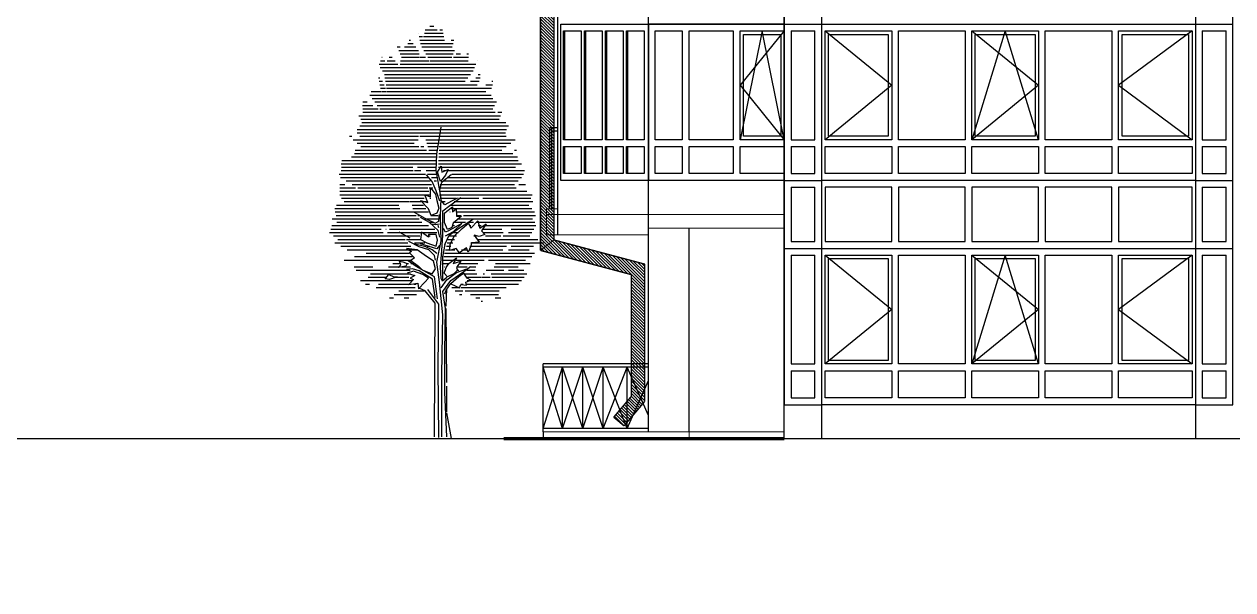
# Model space of a CAD drawing. Header units: inches. Extents: x -634 to 3638, y -6930911 to 5552.
# Drawn here: x 2229.39 to 2247.96, y 3390.96 to 3399.65 of the extents above; entities that cross this region are included whole.
import ezdxf

# ---------------------------------------------------------------- set-up
doc = ezdxf.new("R2010")
doc.units = ezdxf.units.IN
doc.header["$MEASUREMENT"] = 0
doc.linetypes.add('DASHED2', pattern=[9.525, 6.35, -3.175])
for name, color, linetype in [('derevo', 7, 'Continuous'), ('OGRAJDENIYE', 255, 'Continuous'), ('Okno', 150, 'Continuous'), ('WALL', 243, 'Continuous'), ('развертка', 7, 'Continuous')]:
    doc.layers.add(name, color=color, linetype=linetype)
doc.layers.add('ELEV', color=134, linetype='Continuous', lineweight=18)
doc.layers.add('WALL_1', color=11, linetype='Continuous', lineweight=15)
pattern_1 = [(135, (2375.761223, 3285.016235), (0.023439284, 0.023439284), [])]

# ---------------------------------------------------------------- blocks, each defined once
blk = doc.blocks.new('*X25')
at = {"color": 0, "linetype": 'ByBlock'}
for p, q in [((108.584, 21.6), (108.585, 21.6)), ((108.603, 21.5), (108.702, 21.5)), ((108.731, 21.5), (109.32, 21.5)), ((108.753, 21.6), (109.298, 21.6)), ((108.775, 21.7), (109.124, 21.7)), ((108.911, 21.8), (109.024, 21.8)), ((109.203, 21.7), (109.275, 21.7)), ((107.957, 21.2), (108.045, 21.2)), ((108.005, 21.1), (108.584, 21.1)), ((108.174, 21.2), (108.508, 21.2)), ((108.273, 21.3), (108.429, 21.3)), ((108.305, 21.4), (108.35, 21.4)), ((108.623, 21.4), (109.342, 21.4)), ((108.642, 21.3), (109.586, 21.3)), ((108.68, 21.2), (109.56, 21.2)), ((108.739, 21.1), (109.633, 21.1)), ((109.53, 21.4), (109.611, 21.4)), ((107.478, 20.8), (107.601, 20.8)), ((107.515, 20.9), (107.525, 20.9)), ((107.671, 20.8), (107.901, 20.8)), ((107.73, 20.9), (107.817, 20.9)), ((108.052, 21), (108.599, 21)), ((108.062, 20.8), (108.887, 20.8)), ((108.082, 20.9), (108.614, 20.9)), ((108.633, 20.9), (108.786, 20.9)), ((108.798, 21), (109.593, 21)), ((108.857, 20.9), (109.553, 20.9)), ((108.916, 20.8), (109.512, 20.8)), ((109.519, 20.8), (110.025, 20.8)), ((109.6, 20.9), (110.032, 20.9)), ((109.68, 21), (109.798, 21)), ((109.987, 21), (110.038, 21)), ((110.283, 20.8), (110.288, 20.8)), ((107.441, 20.7), (107.984, 20.7)), ((107.466, 20.6), (110.209, 20.6)), ((107.53, 20.5), (110.169, 20.5)), ((107.589, 20.4), (110.097, 20.4)), ((108.043, 20.7), (110.248, 20.7)), ((110.317, 20.4), (110.376, 20.4)), ((107.421, 20.3), (107.455, 20.3)), ((107.441, 20.2), (107.536, 20.2)), ((107.46, 20.1), (107.581, 20.1)), ((107.605, 20.3), (110.017, 20.3)), ((107.62, 20.2), (109.938, 20.2)), ((107.636, 20.1), (110.292, 20.1)), ((110.098, 20.2), (110.341, 20.2)), ((110.247, 20.3), (110.376, 20.3)), ((110.543, 20.1), (110.73, 20.1)), ((110.719, 20.2), (110.747, 20.2)), ((107.165, 19.8), (110.695, 19.8)), ((107.201, 19.9), (107.487, 19.9)), ((107.23, 19.7), (110.746, 19.7)), ((107.48, 20), (107.617, 20)), ((107.5, 19.9), (107.652, 19.9)), ((107.652, 20), (110.708, 20)), ((107.667, 19.9), (110.544, 19.9)), ((106.951, 19.5), (107.249, 19.5)), ((106.958, 19.4), (107.409, 19.4)), ((106.965, 19.6), (107.088, 19.6)), ((107.306, 19.6), (110.851, 19.6)), ((107.382, 19.5), (110.796, 19.5)), ((107.458, 19.4), (110.742, 19.4)), ((106.846, 19.2), (110.965, 19.2)), ((106.899, 19.1), (110.926, 19.1)), ((106.929, 19), (111.124, 19)), ((106.965, 19.3), (110.814, 19.3)), ((110.888, 19.3), (111.004, 19.3)), ((106.794, 18.8), (111.139, 18.8)), ((106.798, 18.7), (108.736, 18.7)), ((106.875, 18.9), (111.197, 18.9)), ((108.741, 18.7), (109.205, 18.7)), ((109.205, 18.7), (111.115, 18.7)), ((106.575, 18.6), (106.641, 18.6)), ((106.685, 18.5), (108.568, 18.5)), ((106.795, 18.4), (108.454, 18.4)), ((106.873, 18.6), (108.579, 18.6)), ((106.905, 18.3), (108.586, 18.3)), ((108.617, 18.6), (108.753, 18.6)), ((108.649, 18.3), (108.738, 18.3)), ((108.769, 18.6), (109.19, 18.6)), ((108.796, 18.5), (109.175, 18.5)), ((108.824, 18.4), (109.16, 18.4)), ((108.851, 18.3), (109.144, 18.3)), ((109.186, 18.3), (111.134, 18.3)), ((109.191, 18.4), (111.265, 18.4)), ((109.196, 18.5), (111.396, 18.5)), ((109.2, 18.6), (111.136, 18.6)), ((106.636, 18), (109.099, 18)), ((106.72, 18.1), (109.114, 18.1)), ((106.734, 18.2), (108.817, 18.2)), ((108.879, 18.2), (109.129, 18.2)), ((109.172, 18), (111.458, 18)), ((109.177, 18.1), (111.322, 18.1)), ((109.181, 18.2), (111.004, 18.2)), ((111.37, 18.2), (111.433, 18.2)), ((106.331, 17.8), (109.083, 17.8)), ((106.332, 17.6), (108.43, 17.6)), ((106.338, 17.7), (108.42, 17.7)), ((106.352, 17.9), (109.084, 17.9)), ((108.462, 17.6), (108.647, 17.6)), ((108.554, 17.7), (109.088, 17.7)), ((108.805, 17.6), (109.093, 17.6)), ((109.158, 17.7), (109.188, 17.7)), ((109.162, 17.8), (111.577, 17.8)), ((109.167, 17.9), (111.481, 17.9)), ((109.264, 17.7), (111.4, 17.7)), ((109.307, 17.6), (109.383, 17.6)), ((109.451, 17.6), (111.664, 17.6)), ((106.273, 17.5), (108.787, 17.5)), ((106.311, 17.4), (108.883, 17.4)), ((106.48, 17.3), (108.922, 17.3)), ((108.844, 17.5), (109.099, 17.5)), ((108.961, 17.4), (109.104, 17.4)), ((109.035, 17.3), (109.109, 17.3)), ((109.329, 17.3), (111.477, 17.3)), ((109.445, 17.4), (111.577, 17.4)), ((109.561, 17.5), (111.636, 17.5)), ((106.292, 17.2), (106.438, 17.2)), ((106.292, 17.1), (106.752, 17.1)), ((106.292, 17), (108.882, 17)), ((106.292, 16.9), (108.694, 16.9)), ((106.649, 17.2), (108.962, 17.2)), ((106.819, 17.1), (108.855, 17.1)), ((108.71, 16.9), (108.909, 16.9)), ((108.896, 17.1), (109.001, 17.1)), ((109.11, 17.2), (109.114, 17.2)), ((109.193, 17), (111.728, 17)), ((109.193, 16.9), (111.887, 16.9)), ((109.199, 17.1), (111.426, 17.1)), ((109.212, 17.2), (111.377, 17.2)), ((111.5, 17.2), (111.697, 17.2)), ((106.194, 16.6), (108.008, 16.6)), ((106.338, 16.8), (108.749, 16.8)), ((106.416, 16.7), (108.298, 16.7)), ((108.322, 16.7), (108.647, 16.7)), ((108.401, 16.6), (108.723, 16.6)), ((108.713, 16.7), (108.803, 16.7)), ((108.91, 16.8), (108.936, 16.8)), ((109.238, 16.8), (109.673, 16.8)), ((109.284, 16.7), (109.355, 16.7)), ((109.497, 16.6), (111.786, 16.6)), ((109.621, 16.7), (111.903, 16.7)), ((109.746, 16.8), (110.338, 16.8)), ((110.453, 16.8), (111.846, 16.8)), ((106.07, 16.2), (108.596, 16.2)), ((106.149, 16.5), (108.041, 16.5)), ((106.159, 16.4), (108.874, 16.4)), ((106.19, 16.3), (108.511, 16.3)), ((108.414, 16.5), (108.799, 16.5)), ((108.564, 16.3), (108.642, 16.3)), ((108.766, 16.2), (109.153, 16.2)), ((108.943, 16.3), (109.153, 16.3)), ((109.491, 16.4), (109.504, 16.4)), ((109.527, 16.5), (111.876, 16.5)), ((109.673, 16.4), (111.955, 16.4)), ((109.683, 16.3), (109.82, 16.3)), ((109.718, 16.2), (111.9, 16.2)), ((109.886, 16.3), (111.983, 16.3)), ((106.027, 15.9), (107.499, 15.9)), ((106.059, 16), (107.652, 16)), ((106.206, 16.1), (108.682, 16.1)), ((107.627, 15.9), (107.639, 15.9)), ((107.689, 16), (108.874, 16)), ((107.742, 15.9), (109.054, 15.9)), ((108.889, 16.1), (109.028, 16.1)), ((109.581, 16), (109.628, 16)), ((109.593, 16.1), (109.95, 16.1)), ((110.046, 16.1), (110.184, 16.1)), ((110.068, 16), (110.102, 16)), ((110.267, 16.1), (111.963, 16.1)), ((110.316, 16), (110.401, 16)), ((110.438, 15.9), (111.002, 15.9)), ((110.504, 16), (111.997, 16)), ((111.281, 15.9), (111.939, 15.9)), ((105.994, 15.8), (107.55, 15.8)), ((106.109, 15.7), (106.903, 15.7)), ((106.15, 15.5), (108.274, 15.5)), ((106.235, 15.6), (108.189, 15.6)), ((106.907, 15.7), (108.104, 15.7)), ((107.675, 15.8), (108.65, 15.8)), ((108.11, 15.7), (108.621, 15.7)), ((108.23, 15.6), (108.641, 15.6)), ((108.467, 15.5), (108.765, 15.5)), ((108.673, 15.8), (109.114, 15.8)), ((108.87, 15.7), (108.921, 15.7)), ((109.414, 15.5), (109.575, 15.5)), ((109.435, 15.6), (109.63, 15.6)), ((109.456, 15.7), (109.685, 15.7)), ((109.566, 15.8), (109.74, 15.8)), ((110.108, 15.5), (112.221, 15.5)), ((110.188, 15.7), (110.266, 15.7)), ((110.304, 15.6), (112.056, 15.6)), ((110.462, 15.8), (111.041, 15.8)), ((110.528, 15.7), (110.977, 15.7)), ((111.043, 15.7), (111.824, 15.7)), ((111.204, 15.8), (111.882, 15.8)), ((106.326, 15.4), (108.359, 15.4)), ((106.501, 15.3), (108.543, 15.3)), ((107.06, 15.2), (108.314, 15.2)), ((108.833, 15.4), (108.903, 15.4)), ((109.341, 15.2), (111.953, 15.2)), ((109.366, 15.3), (109.642, 15.3)), ((109.392, 15.4), (109.52, 15.4)), ((109.831, 15.3), (109.978, 15.3)), ((110.042, 15.3), (111.036, 15.3)), ((110.075, 15.4), (111.139, 15.4)), ((111.198, 15.3), (111.804, 15.3)), ((111.273, 15.4), (111.922, 15.4)), ((106.418, 15), (108.391, 15)), ((106.71, 14.8), (107.251, 14.8)), ((106.715, 15.1), (108.404, 15.1)), ((107.708, 14.8), (108.004, 14.8)), ((107.83, 14.9), (108.055, 14.9)), ((108.089, 14.8), (108.351, 14.8)), ((108.253, 14.9), (108.286, 14.9)), ((108.361, 14.9), (108.48, 14.9)), ((109.294, 15), (109.62, 15)), ((109.311, 14.9), (109.476, 14.9)), ((109.316, 15.1), (110.605, 15.1)), ((109.327, 14.8), (109.333, 14.8)), ((109.673, 15), (110.494, 15)), ((109.718, 14.8), (109.993, 14.8)), ((109.795, 14.9), (110.311, 14.9)), ((110.069, 14.8), (110.252, 14.8)), ((110.617, 15.1), (111.877, 15.1)), ((110.617, 15), (111.691, 15)), ((110.779, 14.8), (111.477, 14.8)), ((110.825, 14.9), (111.828, 14.9)), ((106.764, 14.7), (108.335, 14.7)), ((107.12, 14.5), (107.657, 14.5)), ((107.181, 14.6), (108.349, 14.6)), ((107.924, 14.5), (108.297, 14.5)), ((109.689, 14.7), (109.754, 14.7)), ((109.929, 14.6), (110.274, 14.6)), ((109.984, 14.7), (110.232, 14.7)), ((110.007, 14.5), (110.391, 14.5)), ((110.413, 14.5), (110.667, 14.5)), ((110.46, 14.6), (110.501, 14.6)), ((110.552, 14.7), (111.062, 14.7)), ((110.694, 14.6), (111.144, 14.6)), ((110.711, 14.5), (111.653, 14.5)), ((111.148, 14.6), (111.734, 14.6)), ((111.203, 14.7), (111.642, 14.7)), ((106.895, 14.4), (108.385, 14.4)), ((107.043, 14.3), (107.152, 14.3)), ((107.345, 14.2), (108.486, 14.2)), ((107.418, 14.3), (108.296, 14.3)), ((108.013, 14.1), (108.742, 14.1)), ((108.445, 14.3), (108.51, 14.3)), ((109.552, 14.2), (109.79, 14.2)), ((109.648, 14.1), (109.868, 14.1)), ((109.813, 14.3), (109.885, 14.3)), ((109.824, 14.2), (111.129, 14.2)), ((109.94, 14.1), (110.925, 14.1)), ((109.967, 14.3), (111.493, 14.3)), ((110, 14.4), (111.573, 14.4)), ((107.737, 13.9), (107.858, 13.9)), ((107.875, 14), (108.522, 14)), ((108.162, 13.9), (108.303, 13.9)), ((109.777, 14), (109.839, 14)), ((110.095, 14), (110.912, 14)), ((110.249, 13.9), (110.367, 13.9)), ((110.404, 13.8), (110.444, 13.8)), ((110.808, 13.9), (110.978, 13.9))]:
    blk.add_line(p, q, dxfattribs=at)

msp = doc.modelspace()

# ---------------------------------------------------------------- hatches: boundary and pattern name
at = {"layer": 'ELEV', "linetype": 'Continuous'}
h = msp.add_hatch(dxfattribs=at)
h.set_pattern_fill('ANSI31', color=256, scale=0.01044, style=0)
h.set_pattern_definition([(45, (1262.311104, 3366.587935), (-0.02343928418428, 0.02343928418428), [])])
edge = h.paths.add_edge_path()
edge.add_ellipse((1445.78234, 3471.96182), major_axis=(0, 6932302.83262), ratio=0.00000001506, start_angle=89.999976115149, end_angle=270.000023884851)
edge.add_line((1445.67794, 3474.85168), (1445.67794, 3528.48347))
edge.add_line((1445.67794, 3528.48347), (1445.88675, 3528.48347))
edge.add_line((1445.88675, 3528.48347), (1445.88675, 3474.85168))
h = msp.add_hatch(dxfattribs=at)
h.set_pattern_fill('ANSI31', color=256, scale=0.01044, angle=180, style=0)
h.set_pattern_definition(pattern_1)
h.paths.add_polyline_path([(2237.32547, 3396.17532), (2237.53093, 3396.33323), (2237.53428, 3396.3358), (2237.53428, 3448.16795), (2237.32547, 3448.16703)])
h = msp.add_hatch(dxfattribs=at)
h.set_pattern_fill('ANSI31', color=256, scale=0.01044, angle=180, style=0)
h.set_pattern_definition(pattern_1)
h.paths.add_polyline_path([(2238.71877, 3395.80085), (2238.71877, 3393.92796), (2238.44973, 3393.60975), (2238.60918, 3393.47493), (2238.92758, 3393.85152), (2238.92758, 3395.96133), (2237.5326, 3396.33451), (2237.32547, 3396.17186)])

# ---------------------------------------------------------------- linework, layer by layer
at = {"layer": 'derevo', "color": 0}
for p, q in [((2235.73318, 3397.65206), (2235.79959, 3398.06546)), ((2235.72395, 3397.39922), (2235.73318, 3397.65206)), ((2235.79959, 3396.97659), (2235.72395, 3397.39922)), ((2235.74567, 3397.37414), (2235.80041, 3397.46926)), ((2235.80041, 3397.46926), (2235.80906, 3397.37414)), ((2235.80906, 3397.37414), (2235.90702, 3397.41738)), ((2235.90702, 3397.41738), (2235.8638, 3397.32802)), ((2235.65939, 3397.23128), (2235.57453, 3397.33463)), ((2235.72395, 3397.08917), (2235.65939, 3397.23128)), ((2235.78889, 3397.23291), (2235.74567, 3397.37414)), ((2235.78114, 3397.10947), (2235.80881, 3397.22205)), ((2235.8638, 3397.32802), (2235.78889, 3397.23291)), ((2235.80881, 3397.22205), (2235.95824, 3397.34385)), ((2235.59297, 3396.9072), (2235.54975, 3397.02538)), ((2235.54975, 3397.02538), (2235.63619, 3396.99367)), ((2235.63619, 3396.99367), (2235.63619, 3397.1349)), ((2235.63619, 3397.1349), (2235.7111, 3397.0369)), ((2235.7111, 3397.0369), (2235.73415, 3396.9389)), ((2235.78114, 3396.93045), (2235.72395, 3397.08917)), ((2235.79959, 3396.93968), (2235.78114, 3397.10947)), ((2235.60449, 3396.8092), (2235.48348, 3396.9389)), ((2235.48348, 3396.9389), (2235.59297, 3396.9072)), ((2235.73415, 3396.9389), (2235.76584, 3396.82073)), ((2235.79037, 3396.69607), (2235.79959, 3396.97659)), ((2235.85678, 3396.87324), (2235.79959, 3396.93968)), ((2235.82726, 3396.78096), (2235.93057, 3396.86401)), ((2235.95824, 3396.93045), (2235.85678, 3396.87324)), ((2235.88685, 3396.77749), (2235.97329, 3396.8409)), ((2235.93057, 3396.86401), (2236.10029, 3396.98582)), ((2236.05233, 3396.97659), (2235.95824, 3396.93045)), ((2235.97329, 3396.8409), (2235.97329, 3396.76596)), ((2235.38636, 3396.76066), (2235.54686, 3396.66839)), ((2235.62065, 3396.60195), (2235.48044, 3396.67761)), ((2235.54686, 3396.66839), (2235.70551, 3396.59272)), ((2235.64771, 3396.7112), (2235.60449, 3396.8092)), ((2235.73415, 3396.7429), (2235.64771, 3396.7112)), ((2235.76584, 3396.82073), (2235.73415, 3396.7429)), ((2235.7627, 3396.6204), (2235.77192, 3396.72375)), ((2235.79959, 3396.31958), (2235.79037, 3396.69607)), ((2235.82726, 3396.40448), (2235.82726, 3396.78096)), ((2235.85228, 3396.7429), (2235.88685, 3396.77749)), ((2235.85228, 3396.60167), (2235.85228, 3396.7429)), ((2235.97329, 3396.76596), (2236.02803, 3396.8092)), ((2236.11446, 3396.69967), (2235.98481, 3396.59302)), ((2236.02803, 3396.8092), (2236.03667, 3396.69967)), ((2236.03667, 3396.69967), (2236.11446, 3396.69967)), ((2236.08184, 3396.51705), (2236.29584, 3396.65731)), ((2235.75347, 3396.48014), (2235.62065, 3396.60195)), ((2235.71473, 3396.56504), (2235.65016, 3396.57426)), ((2235.70551, 3396.59272), (2235.7627, 3396.6204)), ((2235.77192, 3396.57426), (2235.71473, 3396.56504)), ((2235.7627, 3396.51705), (2235.75347, 3396.55581)), ((2235.78114, 3396.37679), (2235.75347, 3396.48014)), ((2235.866, 3396.45246), (2235.83649, 3396.50783)), ((2235.89549, 3396.49502), (2235.85228, 3396.60167)), ((2235.91212, 3396.47091), (2235.866, 3396.45246)), ((2235.96176, 3396.52673), (2235.89549, 3396.49502)), ((2236.11874, 3396.58349), (2235.91212, 3396.47091)), ((2235.92135, 3396.40448), (2236.08184, 3396.51705)), ((2235.98481, 3396.59302), (2235.96176, 3396.52673)), ((2235.98776, 3396.46169), (2236.11874, 3396.58349)), ((2236.00498, 3396.39702), (2236.12311, 3396.50655)), ((2236.12311, 3396.50655), (2236.22107, 3396.59302)), ((2236.22107, 3396.59302), (2236.25564, 3396.5152)), ((2236.25564, 3396.5152), (2236.36224, 3396.62473)), ((2236.36224, 3396.62473), (2236.39394, 3396.5152)), ((2236.39394, 3396.5152), (2236.4919, 3396.58149)), ((2236.4919, 3396.58149), (2236.41699, 3396.47196)), ((2236.41699, 3396.47196), (2236.47173, 3396.4172)), ((2235.32179, 3396.35834), (2235.15207, 3396.45246)), ((2235.462, 3396.2273), (2235.30334, 3396.31035)), ((2235.49501, 3396.45179), (2235.48348, 3396.34226)), ((2235.48348, 3396.34226), (2235.58144, 3396.28749)), ((2235.60449, 3396.37396), (2235.49501, 3396.45179)), ((2235.58144, 3396.28749), (2235.72262, 3396.23561)), ((2235.72262, 3396.4172), (2235.60449, 3396.4172)), ((2235.60449, 3396.4172), (2235.60449, 3396.37396)), ((2235.74567, 3396.33073), (2235.72262, 3396.4172)), ((2235.72262, 3396.23561), (2235.74567, 3396.33073)), ((2235.73318, 3395.99108), (2235.79959, 3396.31958)), ((2235.80881, 3396.17009), (2235.82726, 3396.40448)), ((2235.85678, 3396.26421), (2235.92135, 3396.40448)), ((2235.866, 3396.39525), (2235.98776, 3396.46169)), ((2235.93871, 3396.26731), (2236.00498, 3396.39702)), ((2236.26428, 3396.28749), (2236.25564, 3396.23561)), ((2236.38529, 3396.29902), (2236.26428, 3396.28749)), ((2236.38529, 3396.38549), (2236.3075, 3396.40855)), ((2236.3075, 3396.40855), (2236.38529, 3396.29902)), ((2236.47173, 3396.4172), (2236.38529, 3396.38549)), ((2235.43162, 3396.18084), (2235.2674, 3396.20102)), ((2235.2674, 3396.20102), (2235.34519, 3396.15778)), ((2235.34519, 3396.15778), (2235.31061, 3396.13761)), ((2235.31061, 3396.13761), (2235.38841, 3396.05978)), ((2235.5653, 3396.2273), (2235.37714, 3396.27344)), ((2235.53823, 3396.10302), (2235.43162, 3396.18084)), ((2235.61142, 3396.17932), (2235.462, 3396.2273)), ((2235.73318, 3396.19778), (2235.48044, 3396.27344)), ((2235.67941, 3396.00502), (2235.53823, 3396.10302)), ((2235.65939, 3396.17932), (2235.5653, 3396.2273)), ((2235.69628, 3396.09443), (2235.61142, 3396.17932)), ((2235.73318, 3396.12395), (2235.65939, 3396.17932)), ((2235.77192, 3396.24576), (2235.73318, 3396.19778)), ((2235.79037, 3395.91725), (2235.80881, 3396.17009)), ((2235.85678, 3396.26421), (2235.81804, 3396.07597)), ((2235.93007, 3396.16931), (2235.93871, 3396.26731)), ((2236.02803, 3396.20102), (2235.93007, 3396.16931)), ((2236.07989, 3396.13761), (2236.02803, 3396.20102)), ((2236.18937, 3396.21255), (2236.07989, 3396.13761)), ((2236.21242, 3396.14626), (2236.18937, 3396.21255)), ((2236.25564, 3396.23561), (2236.21242, 3396.14626)), ((2235.13774, 3395.9099), (2235.18096, 3395.95314)), ((2235.25587, 3395.93008), (2235.13774, 3395.9099)), ((2235.18096, 3395.95314), (2235.16079, 3396.00502)), ((2235.16079, 3396.00502), (2235.21265, 3395.99637)), ((2235.21265, 3395.99637), (2235.27892, 3395.97331)), ((2235.27892, 3395.97331), (2235.25587, 3395.93008)), ((2235.41588, 3395.92648), (2235.29228, 3396.01138)), ((2235.38841, 3396.05978), (2235.33366, 3396.01655)), ((2235.33366, 3396.01655), (2235.45179, 3395.93008)), ((2235.69628, 3395.76592), (2235.41588, 3395.92648)), ((2235.45179, 3395.93008), (2235.50653, 3395.87531)), ((2235.7111, 3395.88684), (2235.67941, 3396.00502)), ((2235.71473, 3396.0206), (2235.69628, 3396.09443)), ((2235.77192, 3395.68287), (2235.73318, 3395.99108)), ((2235.79959, 3395.73824), (2235.79037, 3395.91725)), ((2235.81804, 3396.07597), (2235.81804, 3395.71978)), ((2235.84363, 3395.82343), (2235.87533, 3395.9099)), ((2235.87533, 3395.9099), (2235.91854, 3395.97331)), ((2235.91854, 3395.97331), (2236.03667, 3396.05978)), ((2236.03667, 3396.05978), (2235.98481, 3395.97331)), ((2235.98481, 3395.97331), (2236.10294, 3396.00502)), ((2236.10294, 3396.00502), (2236.03667, 3395.9099)), ((2236.03667, 3395.9099), (2236.0482, 3395.86667)), ((2236.14641, 3395.85081), (2236.24972, 3395.92648)), ((2234.94182, 3395.73408), (2234.99657, 3395.80037)), ((2235.00809, 3395.72543), (2234.94182, 3395.73408)), ((2234.99657, 3395.80037), (2235.07436, 3395.76867)), ((2235.12622, 3395.76867), (2235.00809, 3395.72543)), ((2235.07436, 3395.76867), (2235.12622, 3395.76867)), ((2235.35869, 3395.88957), (2235.2646, 3395.8785)), ((2235.37688, 3395.85514), (2235.27892, 3395.82343)), ((2235.27892, 3395.82343), (2235.39705, 3395.78884)), ((2235.37688, 3395.72543), (2235.30197, 3395.64761)), ((2235.39705, 3395.78884), (2235.32214, 3395.74561)), ((2235.32214, 3395.74561), (2235.37688, 3395.72543)), ((2235.462, 3395.86004), (2235.35869, 3395.88957)), ((2235.51806, 3395.80037), (2235.37688, 3395.85514)), ((2235.66861, 3395.72901), (2235.462, 3395.86004)), ((2235.50653, 3395.87531), (2235.65924, 3395.8119)), ((2235.60449, 3395.74561), (2235.51806, 3395.80037)), ((2235.54975, 3395.6822), (2235.60449, 3395.74561)), ((2235.65924, 3395.8119), (2235.7111, 3395.88684)), ((2235.70551, 3395.44849), (2235.66861, 3395.72901)), ((2235.74425, 3395.42819), (2235.69628, 3395.76592)), ((2235.81804, 3395.70133), (2235.79959, 3395.73824)), ((2235.88445, 3395.75669), (2235.81804, 3395.70133)), ((2235.89549, 3395.76867), (2235.84363, 3395.82343)), ((2235.88445, 3395.71978), (2236.03388, 3395.83236)), ((2235.99345, 3395.8119), (2235.89549, 3395.76867)), ((2235.94902, 3395.71055), (2236.14641, 3395.85081)), ((2236.07125, 3395.76867), (2235.95024, 3395.65914)), ((2236.0482, 3395.86667), (2235.99345, 3395.8119)), ((2236.03388, 3395.83236), (2236.19437, 3395.88957)), ((2236.14616, 3395.82343), (2236.07125, 3395.76867)), ((2236.2009, 3395.74561), (2236.14616, 3395.82343)), ((2236.25564, 3395.7139), (2236.2009, 3395.74561)), ((2235.30197, 3395.64761), (2235.44027, 3395.67067)), ((2235.44027, 3395.67067), (2235.45179, 3395.5842)), ((2235.45179, 3395.5842), (2235.54975, 3395.6822)), ((2235.55608, 3395.54999), (2235.47122, 3395.58875)), ((2235.70551, 3395.36359), (2235.55608, 3395.54999)), ((2235.7627, 3395.34514), (2235.59298, 3395.57029)), ((2235.82726, 3395.18458), (2235.77192, 3395.68287)), ((2235.79959, 3395.59798), (2235.88445, 3395.71978)), ((2235.82726, 3395.54076), (2235.94902, 3395.71055)), ((2235.866, 3395.2787), (2235.82726, 3395.54076)), ((2235.85678, 3395.50385), (2235.87523, 3395.56107)), ((2235.87523, 3395.56107), (2235.94902, 3395.66257)), ((2235.87523, 3395.31561), (2235.88445, 3395.57952)), ((2235.95024, 3395.65914), (2236.07989, 3395.59572)), ((2236.07989, 3395.59572), (2236.10294, 3395.64761)), ((2236.10294, 3395.64761), (2236.18937, 3395.63896)), ((2236.17785, 3395.6822), (2236.25564, 3395.7139)), ((2236.18937, 3395.63896), (2236.17785, 3395.6822)), ((2235.69628, 3393.30767), (2235.70551, 3395.36359)), ((2235.75347, 3394.36885), (2235.7627, 3395.34514)), ((2235.80881, 3394.2655), (2235.82726, 3395.18458)), ((2235.85678, 3394.61246), (2235.866, 3395.2787)), ((2235.88445, 3394.14369), (2235.87523, 3395.2787)), ((2235.85678, 3393.99236), (2235.85678, 3394.61246)), ((2235.7627, 3393.29844), (2235.75347, 3394.36885)), ((2235.80881, 3393.30767), (2235.80881, 3394.2655)), ((2235.88445, 3393.69338), (2235.88445, 3394.08648)), ((2235.88445, 3393.30767), (2235.85678, 3393.99236)), ((2235.95824, 3393.27998), (2235.88445, 3393.67493))]:
    msp.add_line(p, q, dxfattribs=at)
at = {"layer": 'ELEV', "linetype": 'Continuous'}
msp.add_line((2237.53428, 3396.3358), (2237.32547, 3396.17532), dxfattribs=at)
at = {"layer": 'ELEV', "color": 7}
for p, q in [((2241.07095, 3393.38439), (2237.36464, 3393.38439)), ((2239.6093, 3393.38439), (2239.6093, 3393.27998))]:
    msp.add_line(p, q, dxfattribs=at)
at = {"layer": 'ELEV', "linetype": 'Continuous', "flags": 128}
for points in [[(2237.32547, 3448.16698, 0.02088, 0.02088, 0), (2237.32547, 3396.17532, 0.02088, 0.02088, 0)], [(2237.53428, 3448.16789, 0.02088, 0.02088, 0), (2237.53428, 3396.3358, 0.02088, 0.02088, 0)], [(2237.53428, 3396.33234, 0.02088, 0.02088, 0), (2238.92758, 3395.96133, 0, 0, 0)], [(2237.32547, 3396.17186, 0.02088, 0.02088, 0), (2238.71877, 3395.80085, 0, 0, 0)], [(2238.92758, 3395.96133, 0.02088, 0.02088, 0), (2238.92758, 3393.85152, 0, 0, 0)], [(2238.71877, 3395.80085, 0.02088, 0.02088, 0), (2238.71877, 3393.92796, 0, 0, 0)], [(2238.71877, 3393.92796, 0.02088, 0.02088, 0), (2238.44973, 3393.60975, 0.02088, 0.02088, 0)], [(2238.92758, 3393.85152, 0.02088, 0.02088, 0), (2238.60918, 3393.47493, 0.02088, 0.02088, 0)], [(2238.44973, 3393.60975, 0.02088, 0.02088, 0), (2238.60918, 3393.47493, 0.02088, 0.02088, 0)]]:
    msp.add_lwpolyline(points, format="xyseb", dxfattribs=at)
at = {"layer": 'OGRAJDENIYE', "color": 7, "linetype": 'Continuous'}
for p, q in [((2237.46903, 3398.06167), (2237.59014, 3398.06167)), ((2237.46903, 3396.80883), (2237.46903, 3398.06167)), ((2237.50035, 3396.80883), (2237.50035, 3398.06167)), ((2237.50035, 3398.00947), (2237.59014, 3398.00947)), ((2238.98288, 3394.42842), (2237.36464, 3394.42842)), ((2237.36464, 3393.38439), (2237.36464, 3394.42842)), ((2238.98288, 3394.37622), (2237.36464, 3394.37622)), ((2237.66282, 3393.43659), (2237.36464, 3394.37622)), ((2237.36464, 3393.43659), (2237.66282, 3394.37622)), ((2237.97603, 3393.43659), (2237.66282, 3394.37622)), ((2237.66282, 3393.43659), (2237.97603, 3394.37622)), ((2237.66282, 3393.43659), (2237.66282, 3394.37622)), ((2238.28924, 3393.43659), (2237.97603, 3394.37622)), ((2237.97603, 3393.43659), (2238.28924, 3394.37622)), ((2237.97603, 3393.43659), (2237.97603, 3394.37622)), ((2238.65465, 3393.43659), (2238.28924, 3394.37622)), ((2238.28924, 3393.43659), (2238.65465, 3394.37622)), ((2238.28924, 3393.43659), (2238.28924, 3394.37622)), ((2238.98288, 3393.63771), (2238.65465, 3394.37622)), ((2238.65465, 3393.43659), (2238.65465, 3394.37622)), ((2238.65465, 3393.43659), (2238.98288, 3394.1751)), ((2238.98288, 3393.43659), (2237.36464, 3393.43659))]:
    msp.add_line(p, q, dxfattribs=at)
at = {"layer": 'Okno', "color": 7, "linetype": 'Continuous'}
for p, q in [((2241.07095, 3399.6486), (2241.64517, 3399.6486)), ((2247.38737, 3399.6486), (2247.96159, 3399.6486)), ((2241.17536, 3399.5442), (2241.54077, 3399.5442)), ((2247.49178, 3399.5442), (2247.85719, 3399.5442)), ((2241.17536, 3397.87374), (2241.54077, 3397.87374)), ((2241.17536, 3397.76934), (2241.54077, 3397.76934)), ((2247.49178, 3397.87374), (2247.85719, 3397.87374)), ((2247.49178, 3397.76934), (2247.85719, 3397.76934)), ((2241.07095, 3397.24732), (2241.64517, 3397.24732)), ((2247.38737, 3397.24732), (2247.96159, 3397.24732)), ((2241.17536, 3397.14292), (2241.54077, 3397.14292)), ((2247.49178, 3397.14292), (2247.85719, 3397.14292)), ((2241.17536, 3396.30769), (2241.54077, 3396.30769)), ((2247.49178, 3396.30769), (2247.85719, 3396.30769)), ((2241.07095, 3396.20328), (2241.64517, 3396.20328)), ((2241.17536, 3396.09888), (2241.54077, 3396.09888)), ((2247.38737, 3396.20328), (2247.96159, 3396.20328)), ((2247.49178, 3396.09888), (2247.85719, 3396.09888)), ((2241.17536, 3394.42842), (2241.54077, 3394.42842)), ((2247.49178, 3394.42842), (2247.85719, 3394.42842)), ((2241.17536, 3394.32402), (2241.54077, 3394.32402)), ((2247.49178, 3394.32402), (2247.85719, 3394.32402))]:
    msp.add_line(p, q, dxfattribs=at)
at = {"layer": 'Okno', "color": 7}
for p, q in [((2237.6989, 3397.87374), (2237.6989, 3399.5442)), ((2238.02255, 3397.87374), (2238.02255, 3399.5442)), ((2238.3462, 3397.87374), (2238.3462, 3399.5442)), ((2238.66985, 3397.87374), (2238.66985, 3399.5442)), ((2237.6989, 3397.35172), (2237.6989, 3397.76934)), ((2238.02255, 3397.35172), (2238.02255, 3397.76934)), ((2238.3462, 3397.35172), (2238.3462, 3397.76934)), ((2238.66985, 3397.35172), (2238.66985, 3397.76934))]:
    msp.add_line(p, q, dxfattribs=at)
at = {"layer": 'Okno', "color": 7, "linetype": 'DASHED2', "ltscale": 0.4}
for p, q in [((2241.06991, 3399.5442), (2240.39129, 3398.70897)), ((2240.7306, 3399.5442), (2240.39129, 3397.87374)), ((2241.06991, 3397.87374), (2240.7306, 3399.5442)), ((2241.69738, 3399.5442), (2242.72053, 3398.70897)), ((2243.95249, 3399.5442), (2244.97565, 3398.70897)), ((2244.46407, 3399.5442), (2243.95249, 3397.87374)), ((2244.97565, 3397.87374), (2244.46407, 3399.5442)), ((2247.33517, 3399.5442), (2246.20761, 3398.70897)), ((2240.39129, 3398.70897), (2241.06991, 3397.87374)), ((2242.72053, 3398.70897), (2241.69738, 3397.87374)), ((2244.97565, 3398.70897), (2243.95249, 3397.87374)), ((2246.20761, 3398.70897), (2247.33517, 3397.87374)), ((2241.69738, 3396.09888), (2242.72053, 3395.26365)), ((2243.95249, 3396.09888), (2244.97565, 3395.26365)), ((2244.46407, 3396.09888), (2243.95249, 3394.42842)), ((2244.97565, 3394.42842), (2244.46407, 3396.09888)), ((2247.33517, 3396.09888), (2246.20761, 3395.26365)), ((2242.72053, 3395.26365), (2241.69738, 3394.42842)), ((2244.97565, 3395.26365), (2243.95249, 3394.42842)), ((2246.20761, 3395.26365), (2247.33517, 3394.42842))]:
    msp.add_line(p, q, dxfattribs=at)
at = {"layer": 'Okno', "color": 7, "linetype": 'Continuous'}
for points in [[(2241.64517, 3441.30565), (2241.07095, 3441.30565), (2241.07095, 3393.802), (2241.64517, 3393.802)], [(2247.96159, 3441.30565), (2247.38737, 3441.30565), (2247.38737, 3393.802), (2247.96159, 3393.802)]]:
    msp.add_lwpolyline(points, close=True, dxfattribs=at)
at = {"layer": 'Okno', "color": 7}
for points in [[(2238.98288, 3400.69264), (2241.07095, 3400.69264), (2241.07095, 3399.6486), (2238.98288, 3399.6486)], [(2237.64034, 3399.6486), (2238.98288, 3399.6486), (2238.98288, 3397.24732), (2237.64034, 3397.24732)], [(2238.98288, 3399.6486), (2241.07095, 3399.6486), (2241.07095, 3397.24732), (2238.98288, 3397.24732)], [(2241.64517, 3399.6486), (2247.38737, 3399.6486), (2247.38737, 3397.24732), (2241.64517, 3397.24732)], [(2237.67802, 3399.5442), (2237.94947, 3399.5442), (2237.94947, 3397.87374), (2237.67802, 3397.87374)], [(2238.00167, 3399.5442), (2238.27312, 3399.5442), (2238.27312, 3397.87374), (2238.00167, 3397.87374)], [(2238.32532, 3399.5442), (2238.59677, 3399.5442), (2238.59677, 3397.87374), (2238.32532, 3397.87374)], [(2238.64897, 3399.5442), (2238.92042, 3399.5442), (2238.92042, 3397.87374), (2238.64897, 3397.87374)], [(2239.08729, 3399.5442), (2239.50386, 3399.5442), (2239.50386, 3397.87374), (2239.08729, 3397.87374)], [(2239.60826, 3399.5442), (2240.28688, 3399.5442), (2240.28688, 3397.87374), (2239.60826, 3397.87374)], [(2240.39129, 3399.5442), (2241.06991, 3399.5442), (2241.06991, 3397.87374), (2240.39129, 3397.87374)], [(2240.44349, 3399.492), (2241.01771, 3399.492), (2241.01771, 3397.92594), (2240.44349, 3397.92594), (2240.44349, 3399.492)], [(2241.69738, 3399.5442), (2242.72053, 3399.5442), (2242.72053, 3397.87374), (2241.69738, 3397.87374)], [(2241.74958, 3399.492), (2242.66833, 3399.492), (2242.66833, 3397.92594), (2241.74958, 3397.92594), (2241.74958, 3399.492)], [(2242.82494, 3399.5442), (2243.84809, 3399.5442), (2243.84809, 3397.87374), (2242.82494, 3397.87374)], [(2243.95249, 3399.5442), (2244.97565, 3399.5442), (2244.97565, 3397.87374), (2243.95249, 3397.87374)], [(2244.0047, 3399.492), (2244.92345, 3399.492), (2244.92345, 3397.92594), (2244.0047, 3397.92594), (2244.0047, 3399.492)], [(2245.08005, 3399.5442), (2246.10321, 3399.5442), (2246.10321, 3397.87374), (2245.08005, 3397.87374)], [(2246.20761, 3399.5442), (2247.33517, 3399.5442), (2247.33517, 3397.87374), (2246.20761, 3397.87374)], [(2246.25981, 3399.492), (2247.28297, 3399.492), (2247.28297, 3397.92594), (2246.25981, 3397.92594), (2246.25981, 3399.492)], [(2237.67802, 3397.76934), (2237.94947, 3397.76934), (2237.94947, 3397.35172), (2237.67802, 3397.35172)], [(2238.00167, 3397.76934), (2238.27312, 3397.76934), (2238.27312, 3397.35172), (2238.00167, 3397.35172)], [(2238.32532, 3397.76934), (2238.59677, 3397.76934), (2238.59677, 3397.35172), (2238.32532, 3397.35172)], [(2238.64897, 3397.76934), (2238.92042, 3397.76934), (2238.92042, 3397.35172), (2238.64897, 3397.35172)], [(2239.08729, 3397.76934), (2239.50386, 3397.76934), (2239.50386, 3397.35172), (2239.08729, 3397.35172)], [(2239.60826, 3397.76934), (2240.28688, 3397.76934), (2240.28688, 3397.35172), (2239.60826, 3397.35172)], [(2240.39129, 3397.76934), (2241.06991, 3397.76934), (2241.06991, 3397.35172), (2240.39129, 3397.35172)], [(2241.69738, 3397.76934), (2242.72053, 3397.76934), (2242.72053, 3397.35172), (2241.69738, 3397.35172)], [(2242.82494, 3397.76934), (2243.84809, 3397.76934), (2243.84809, 3397.35172), (2242.82494, 3397.35172)], [(2243.95249, 3397.76934), (2244.97565, 3397.76934), (2244.97565, 3397.35172), (2243.95249, 3397.35172)], [(2245.08005, 3397.76934), (2246.10321, 3397.76934), (2246.10321, 3397.35172), (2245.08005, 3397.35172)], [(2246.20761, 3397.76934), (2247.33517, 3397.76934), (2247.33517, 3397.35172), (2246.20761, 3397.35172)], [(2242.72053, 3397.14292), (2241.69738, 3397.14292), (2241.69738, 3396.30769), (2242.72053, 3396.30769)], [(2243.84809, 3397.14292), (2242.82494, 3397.14292), (2242.82494, 3396.30769), (2243.84809, 3396.30769)], [(2244.97565, 3397.14292), (2243.95249, 3397.14292), (2243.95249, 3396.30769), (2244.97565, 3396.30769)], [(2246.10321, 3397.14292), (2245.08005, 3397.14292), (2245.08005, 3396.30769), (2246.10321, 3396.30769)], [(2247.33517, 3397.14292), (2246.20761, 3397.14292), (2246.20761, 3396.30769), (2247.33517, 3396.30769)], [(2241.64517, 3396.20328), (2247.38737, 3396.20328), (2247.38737, 3393.802), (2241.64517, 3393.802)], [(2241.69738, 3396.09888), (2242.72053, 3396.09888), (2242.72053, 3394.42842), (2241.69738, 3394.42842)], [(2242.82494, 3396.09888), (2243.84809, 3396.09888), (2243.84809, 3394.42842), (2242.82494, 3394.42842)], [(2243.95249, 3396.09888), (2244.97565, 3396.09888), (2244.97565, 3394.42842), (2243.95249, 3394.42842)], [(2245.08005, 3396.09888), (2246.10321, 3396.09888), (2246.10321, 3394.42842), (2245.08005, 3394.42842)], [(2246.20761, 3396.09888), (2247.33517, 3396.09888), (2247.33517, 3394.42842), (2246.20761, 3394.42842)], [(2241.74958, 3396.04668), (2242.66833, 3396.04668), (2242.66833, 3394.48063), (2241.74958, 3394.48063), (2241.74958, 3396.04668)], [(2244.0047, 3396.04668), (2244.92345, 3396.04668), (2244.92345, 3394.48063), (2244.0047, 3394.48063), (2244.0047, 3396.04668)], [(2246.25981, 3396.04668), (2247.28297, 3396.04668), (2247.28297, 3394.48063), (2246.25981, 3394.48063), (2246.25981, 3396.04668)], [(2241.69738, 3394.32402), (2242.72053, 3394.32402), (2242.72053, 3393.90641), (2241.69738, 3393.90641)], [(2242.82494, 3394.32402), (2243.84809, 3394.32402), (2243.84809, 3393.90641), (2242.82494, 3393.90641)], [(2243.95249, 3394.32402), (2244.97565, 3394.32402), (2244.97565, 3393.90641), (2243.95249, 3393.90641)], [(2245.08005, 3394.32402), (2246.10321, 3394.32402), (2246.10321, 3393.90641), (2245.08005, 3393.90641)], [(2246.20761, 3394.32402), (2247.33517, 3394.32402), (2247.33517, 3393.90641), (2246.20761, 3393.90641)]]:
    msp.add_lwpolyline(points, close=True, dxfattribs=at)
at = {"layer": 'Okno', "color": 7, "linetype": 'Continuous'}
for points in [[(2241.17536, 3399.5442), (2241.17536, 3397.87374)], [(2241.54077, 3397.87374), (2241.54077, 3399.5442)], [(2247.49178, 3399.5442), (2247.49178, 3397.87374)], [(2247.85719, 3397.87374), (2247.85719, 3399.5442)], [(2241.17536, 3397.76934), (2241.17536, 3397.35172), (2241.54077, 3397.35172), (2241.54077, 3397.76934)], [(2247.49178, 3397.76934), (2247.49178, 3397.35172), (2247.85719, 3397.35172), (2247.85719, 3397.76934)], [(2241.17536, 3397.14292), (2241.17536, 3396.30769)], [(2241.54077, 3396.30769), (2241.54077, 3397.14292)], [(2247.49178, 3397.14292), (2247.49178, 3396.30769)], [(2247.85719, 3396.30769), (2247.85719, 3397.14292)], [(2241.17536, 3396.09888), (2241.17536, 3394.42842)], [(2241.54077, 3394.42842), (2241.54077, 3396.09888)], [(2247.49178, 3396.09888), (2247.49178, 3394.42842)], [(2247.85719, 3394.42842), (2247.85719, 3396.09888)], [(2241.17536, 3394.32402), (2241.17536, 3393.90641), (2241.54077, 3393.90641), (2241.54077, 3394.32402)], [(2247.49178, 3394.32402), (2247.49178, 3393.90641), (2247.85719, 3393.90641), (2247.85719, 3394.32402)]]:
    msp.add_lwpolyline(points, dxfattribs=at)
at = {"layer": 'WALL', "color": 7, "linetype": 'Continuous'}
for p, q in [((2238.98288, 3396.5165), (2238.98288, 3445.5862)), ((2237.59014, 3396.41209), (2237.59023, 3441.30536)), ((2238.98288, 3396.82971), (2238.98288, 3441.25345)), ((2241.07095, 3393.27998), (2241.07095, 3441.30565)), ((2241.64517, 3393.27998), (2241.64517, 3441.30565)), ((2247.38737, 3441.30565), (2247.38737, 3393.27998)), ((2238.98288, 3393.38439), (2238.98288, 3396.5165)), ((2239.6093, 3393.38439), (2239.6093, 3396.5165)), ((2237.36464, 3393.38439), (2237.36464, 3393.27998))]:
    msp.add_line(p, q, dxfattribs=at)
at = {"layer": 'WALL', "color": 7, "linetype": 'Continuous', "const_width": 0.0522}
msp.add_lwpolyline([(2241.07095, 3393.27998), (2236.75761, 3393.27998)], dxfattribs=at)
at = {"layer": 'WALL_1', "color": 7, "linetype": 'Continuous'}
for p, q in [((2237.41683, 3396.41209), (2237.41683, 3396.80883)), ((2237.59014, 3396.80883), (2237.41683, 3396.80883)), ((2241.07095, 3396.7253), (2237.41683, 3396.7253)), ((2238.98288, 3396.5165), (2241.07095, 3396.5165)), ((2238.98288, 3396.5165), (2241.07095, 3396.5165)), ((2237.41684, 3396.41209), (2238.98288, 3396.41209)), ((2241.07095, 3393.27998), (2264.66618, 3393.27998))]:
    msp.add_line(p, q, dxfattribs=at)
at = {"layer": 'развертка'}
msp.add_line((1883.34432, 3393.27998), (2396.27892, 3393.27998), dxfattribs=at)

# ---------------------------------------------------------------- block references
at = {"layer": 'derevo', "color": 0, "linetype": 'ByBlock', "xscale": 0.5280700661834159, "yscale": 0.5280700661834159, "zscale": 0.5280700661834159}
msp.add_blockref('*X25', (2178.1131, 3388.10365), dxfattribs=at)

doc.saveas('drawing.dxf')
